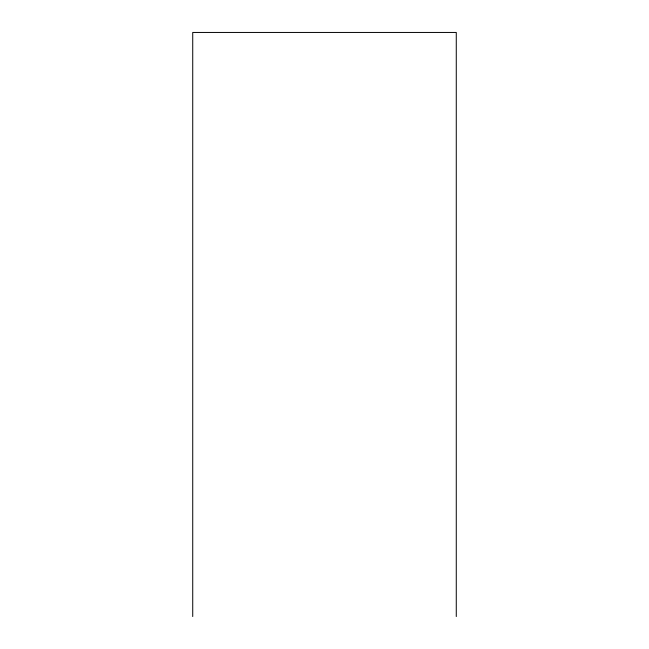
<?xml version="1.0" encoding="UTF-8"?>
<svg xmlns="http://www.w3.org/2000/svg" width="649" height="649" viewBox="0 0 649 649"><rect width="100%" height="100%" fill="white"/><g stroke="black" fill="none" stroke-linecap="round" stroke-linejoin="round"><path stroke-width="0.97" d="M456.271 616.55L456.271 32.45L192.729 32.45L192.729 616.55"/></g></svg>
